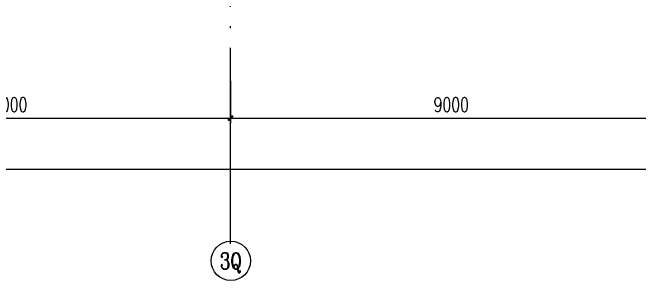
# Model space of a CAD drawing. Extents: x -4210259 to 293730, y -7499 to 868879.
# Drawn here: x 105076 to 117856, y 511142 to 516608 of the extents above; entities that cross this region are included whole.
import ezdxf
from ezdxf.enums import TextEntityAlignment as Align

# ---------------------------------------------------------------- set-up
doc = ezdxf.new("R2010")
doc.units = 0
doc.header["$LTSCALE"] = 1000
doc.header["$MEASUREMENT"] = 0
doc.linetypes.add('DOTE', pattern=[2.4200000000000004, 2, -0.2, 0.02, -0.2])
doc.layers.get('Defpoints').update_dxf_attribs({"color": 210})
for name, color, linetype in [('A-AXIS-D', 1, 'Continuous'), ('A-AXIS-DOTE', 14, 'DOTE'), ('PUB_TEXT', 7, 'Continuous')]:
    doc.layers.add(name, color=color, linetype=linetype)
doc.styles.add('_TCH_AXIS', font='COMPLEX', dxfattribs={"bigfont": 'GBCBIG'})
doc.styles.add('_TCH_DIM_T3', font='SIMPLEX', dxfattribs={"width": 0.7058823529411765, "bigfont": 'GBCBIG'})
doc.dimstyles.new('_TCH_ARCH&&100', dxfattribs={"dimtxt": 297.5, "dimasz": 100, "dimexe": 100, "dimexo": 100, "dimgap": 126.25, "dimtad": 1, "dimdec": 0, "dimzin": 0, "dimdsep": 46, "dimtxsty": '_TCH_DIM_T3', "dimblk": 'ARCHTICK', "dimcen": 0.09, "dimclrt": 7, "dimazin": 2, "dimtfac": 1, "dimtdec": 0, "dimtix": 1, "dimtmove": 2, "dimatfit": 3, "dimfxl": 0, "dimtolj": 1, "dimtzin": 0, "dimarcsym": 0})

# ---------------------------------------------------------------- blocks, each defined once
blk = doc.blocks.new('_ArchTick')
at = {"color": 0, "linetype": 'ByBlock', "const_width": 0.4}
blk.add_lwpolyline([(-0.5, -0.5), (0.5, 0.5)], dxfattribs=at)
blk = doc.blocks.new('*D725')
at = {"layer": 'A-AXIS-D', "color": 0, "lineweight": -2}
for p, q in [((-17280.66761670116, 515211.3858529096), (-17280.66761670116, 513313.3764944364)), ((168419.3323860153, 515211.3858529096), (168419.3323860153, 513313.3764944364)), ((-17280.66761670116, 513413.3764944364), (168419.3323860153, 513413.3764944364))]:
    blk.add_line(p, q, dxfattribs=at)
at = {"layer": 'Defpoints', "color": 0}
for p in [(-17280.66761670116, 515311.3858529096), (168419.3323860153, 515311.3858529096), (168419.3323860153, 513413.3764944364)]:
    blk.add_point(p, dxfattribs=at)
at = {"layer": 'A-AXIS-D', "color": 0, "lineweight": -2, "xscale": 100, "yscale": 100, "zscale": 100, "rotation": 180}
blk.add_blockref('_ArchTick', (-17280.66761670116, 513413.3764944364), dxfattribs=at)
at = {"layer": 'A-AXIS-D', "color": 0, "lineweight": -2, "xscale": 100, "yscale": 100, "zscale": 100}
blk.add_blockref('_ArchTick', (168419.3323860153, 513413.3764944364), dxfattribs=at)
at = {"layer": 'A-AXIS-D', "color": 7, "insert": (75569.33238465709, 513688.3764944364), "char_height": 297.5, "attachment_point": 5, "style": '_TCH_DIM_T3'}
blk.add_mtext('\\A1;185700', dxfattribs=at)
blk = doc.blocks.new('*D732')
at = {"layer": 'A-AXIS-D', "color": 0, "lineweight": -2}
for p, q in [((109519.332383299, 515211.3858529096), (109519.332383299, 514353.3764944364)), ((118519.3323832989, 515211.3858529096), (118519.3323832989, 514353.3764944364)), ((109519.332383299, 514453.3764944364), (118519.3323832989, 514453.3764944364))]:
    blk.add_line(p, q, dxfattribs=at)
at = {"layer": 'Defpoints', "color": 0}
for p in [(109519.332383299, 515311.3858529096), (118519.3323832989, 515311.3858529096), (118519.3323832989, 514453.3764944364)]:
    blk.add_point(p, dxfattribs=at)
at = {"layer": 'A-AXIS-D', "color": 0, "lineweight": -2, "xscale": 100, "yscale": 100, "zscale": 100, "rotation": 180}
blk.add_blockref('_ArchTick', (109519.332383299, 514453.3764944364), dxfattribs=at)
at = {"layer": 'A-AXIS-D', "color": 0, "lineweight": -2, "xscale": 100, "yscale": 100, "zscale": 100}
blk.add_blockref('_ArchTick', (118519.3323832989, 514453.3764944364), dxfattribs=at)
at = {"layer": 'A-AXIS-D', "color": 7, "insert": (114019.3323832989, 514728.3764944364), "char_height": 297.5, "attachment_point": 5, "style": '_TCH_DIM_T3'}
blk.add_mtext('\\A1;9000', dxfattribs=at)
blk = doc.blocks.new('*D733')
at = {"layer": 'A-AXIS-D', "color": 0, "lineweight": -2}
for p, q in [((100519.3323832988, 515211.3858529096), (100519.3323832988, 514353.3764944364)), ((109519.332383299, 515211.3858529096), (109519.332383299, 514353.3764944364)), ((100519.3323832988, 514453.3764944364), (109519.332383299, 514453.3764944364))]:
    blk.add_line(p, q, dxfattribs=at)
at = {"layer": 'Defpoints', "color": 0}
for p in [(100519.3323832988, 515311.3858529096), (109519.332383299, 515311.3858529096), (109519.332383299, 514453.3764944364)]:
    blk.add_point(p, dxfattribs=at)
at = {"layer": 'A-AXIS-D', "color": 0, "lineweight": -2, "xscale": 100, "yscale": 100, "zscale": 100, "rotation": 180}
blk.add_blockref('_ArchTick', (100519.3323832988, 514453.3764944364), dxfattribs=at)
at = {"layer": 'A-AXIS-D', "color": 0, "lineweight": -2, "xscale": 100, "yscale": 100, "zscale": 100}
blk.add_blockref('_ArchTick', (109519.332383299, 514453.3764944364), dxfattribs=at)
at = {"layer": 'A-AXIS-D', "color": 7, "insert": (105019.3323832989, 514728.3764944364), "char_height": 297.5, "attachment_point": 5, "style": '_TCH_DIM_T3'}
blk.add_mtext('\\A1;9000', dxfattribs=at)

msp = doc.modelspace()

# ---------------------------------------------------------------- linework, layer by layer
at = {"layer": 'A-AXIS-D'}
msp.add_circle((109525.5953848, 511541.7498906213), 400, dxfattribs=at)
at = {"layer": 'A-AXIS-DOTE', "ltscale": 2}
msp.add_line((109519.3323832985, 511887.4520265246), (109519.3323832985, 538485.0684404911), dxfattribs=at)

# ---------------------------------------------------------------- texts
at = {"layer": 'PUB_TEXT', "style": '_TCH_AXIS', "width": 0.8076923076922826}
msp.add_text('3Q', height=333.9414407490523, dxfattribs=at).set_placement((109300.8271073727, 511374.7791702467), (109750.3636622272, 511374.7791702467), align=Align.FIT)

# ---------------------------------------------------------------- dimensions: what is measured, and where the dimension line sits
at = {"layer": 'A-AXIS-D'}
for base, p1, p2, picture, middle in [((168419.3323860153, 513413.3764944364), (-17280.66761670116, 515311.3858529096), (168419.3323860153, 515311.3858529096), '*D725', (75569.33238465709, 513688.3764944364)), ((109519.332383299, 514453.3764944364), (100519.3323832988, 515311.3858529096), (109519.332383299, 515311.3858529096), '*D733', (105019.3323832989, 514728.3764944364)), ((118519.3323832989, 514453.3764944364), (109519.332383299, 515311.3858529096), (118519.3323832989, 515311.3858529096), '*D732', (114019.3323832989, 514728.3764944364))]:
    dim = msp.add_linear_dim(base=base, p1=p1, p2=p2, angle=0, dimstyle='_TCH_ARCH&&100', override={"dimgap": 0}, dxfattribs=at)
    dim.commit()
    dim.dimension.update_dxf_attribs({"geometry": picture, "text_midpoint": middle, "dimtype": 129})

doc.saveas('drawing.dxf')
